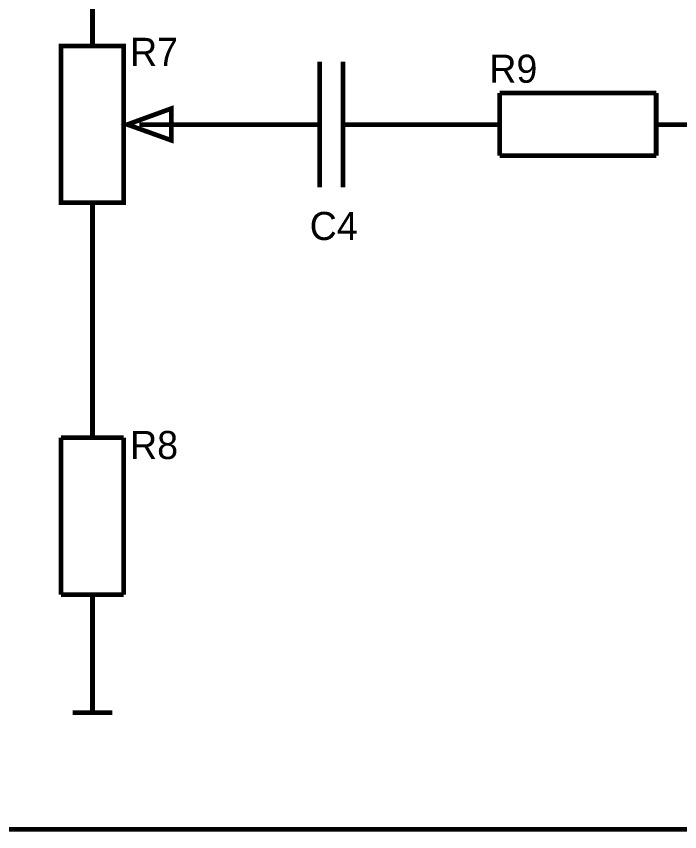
# Model space of a CAD drawing. Header units: inches. Extents: x 0 to 420, y 0 to 297.
# Drawn here: x 149.2 to 191.5, y 108.9 to 160.9 of the extents above; entities that cross this region are included whole.
import ezdxf

# ---------------------------------------------------------------- set-up
doc = ezdxf.new("R2010")
doc.units = ezdxf.units.IN
doc.layers.add('Sheet', color=255, linetype='Continuous')

msp = doc.modelspace()

# ---------------------------------------------------------------- linework, layer by layer
at = {"layer": 'Sheet', "const_width": 0.3}
for points in [[(154.028, 158.997), (154.028, 163.993)], [(168.52, 158), (168.52, 149.99)], [(170.02, 158), (170.02, 149.99)], [(190.01, 155.994), (180.01, 155.994)], [(180.01, 155.994), (180.01, 151.995)], [(190.01, 151.995), (190.01, 155.994)], [(157.018, 153.989), (162.024, 153.989)], [(157.018, 153.989), (159.527, 153.989)], [(162.024, 153.989), (162.024, 153.989), (163.525, 153.989), (163.525, 153.989)], [(168.52, 153.989), (163.525, 153.989)], [(170.02, 153.989), (175.015, 153.989)], [(180.01, 153.989), (175.015, 153.989)], [(190.01, 153.989), (195.005, 153.989)], [(180.01, 151.995), (190.01, 151.995)], [(375.451, 109), (90.061, 109), (90.061, 148.993), (84.551, 148.993)], [(154.028, 148.993), (154.028, 143.997)], [(154.028, 138.989), (154.028, 143.997)], [(154.028, 133.993), (154.028, 138.989)], [(156.022, 133.993), (152.024, 133.993)], [(152.024, 133.993), (152.024, 123.989)], [(156.022, 123.989), (156.022, 133.993)], [(152.024, 123.989), (156.022, 123.989)], [(154.028, 123.989), (154.028, 118.993)], [(154.028, 118.993), (154.028, 116.45)], [(152.752, 116.45), (155.294, 116.45)]]:
    msp.add_lwpolyline(points, dxfattribs=at)
at = {"layer": 'Sheet'}
for points, const_width in [([(152.024, 158.997), (156.022, 158.997), (156.022, 148.993), (152.024, 148.993), (152.024, 158.997)], 0.3), ([(156.257, 153.989), (159.057, 152.981), (159.057, 155.009), (156.257, 153.989), (156.257, 153.989)], 0.3), ([(156.257, 153.989), (159.057, 152.981), (159.057, 155.009), (156.257, 153.989), (156.257, 153.989)], 0.0991)]:
    msp.add_lwpolyline(points, close=True, dxfattribs=dict(at, const_width=const_width))

# ---------------------------------------------------------------- texts
for s, p in [('R7', (156.425, 157.731)), ('R9', (179.36, 156.655)), ('C4', (167.892, 146.618)), ('R8', (156.425, 132.637))]:
    msp.add_text(s, height=1.7924, dxfattribs=at).set_placement(p)

doc.saveas('drawing.dxf')
